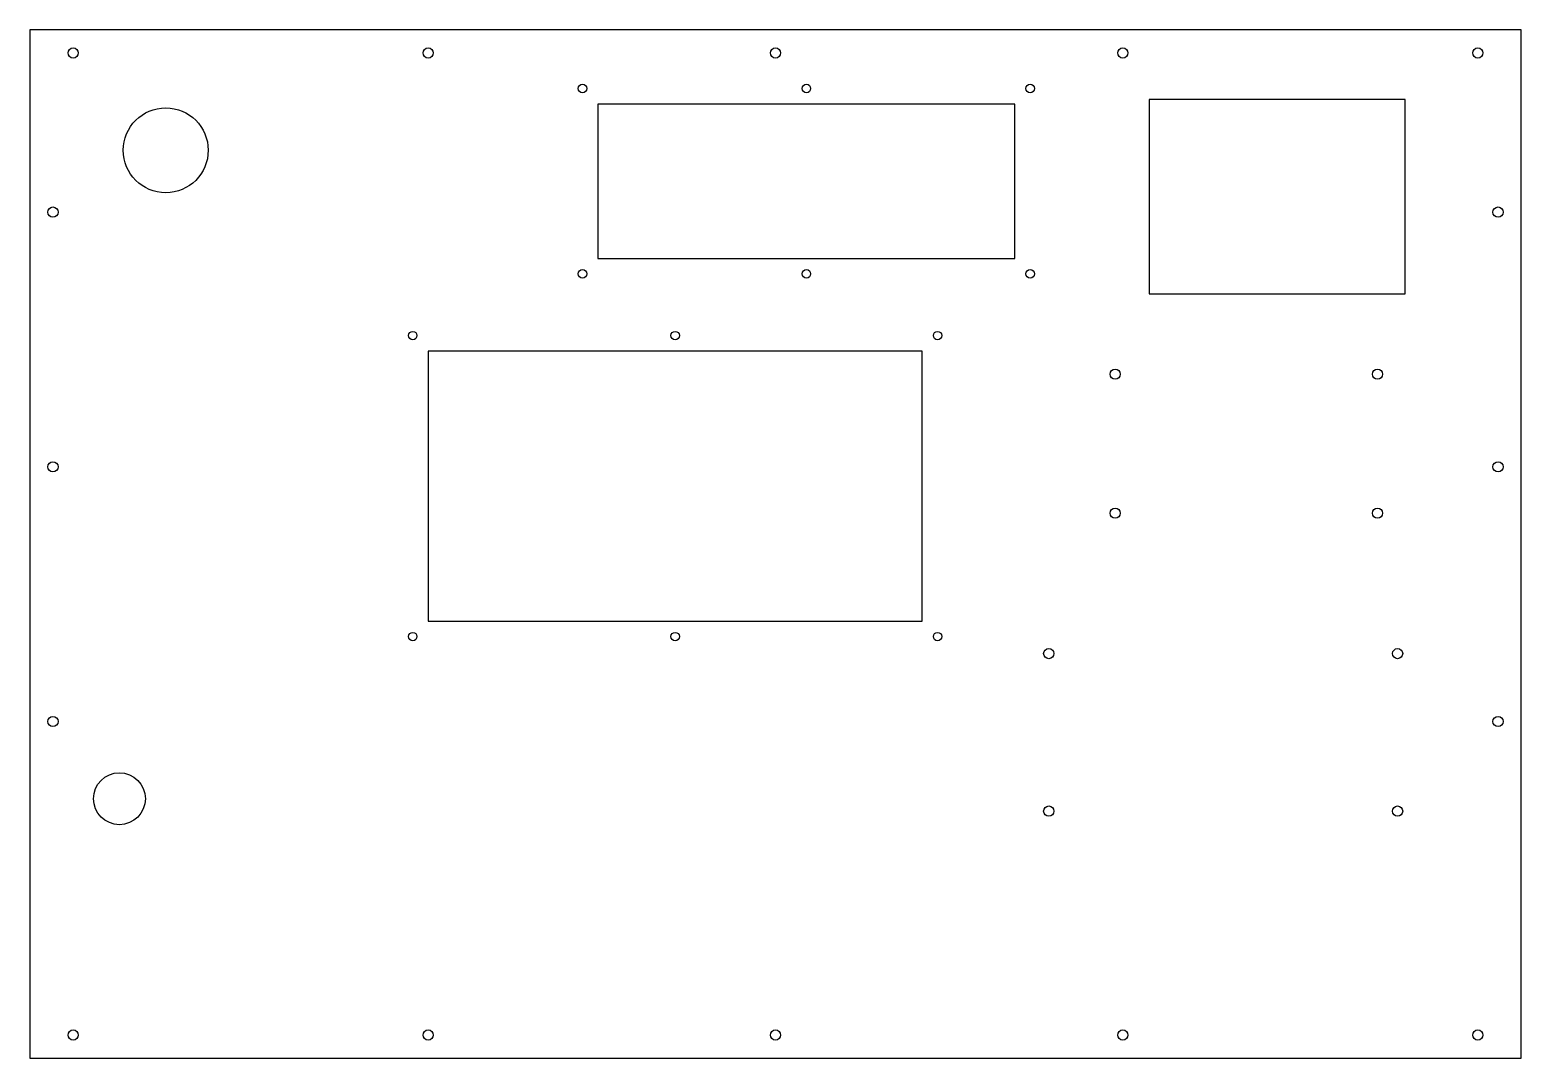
# Model space of a CAD drawing. Header units: millimetres. Extents: x 0 to 966, y 0 to 666.
import ezdxf

# ---------------------------------------------------------------- set-up
doc = ezdxf.new("R2010")
doc.units = ezdxf.units.MM
for name, color, linetype in [('CUT_HOLES', 7, 'Continuous'), ('CUT_INNER', 7, 'Continuous'), ('CUT_OUTER', 7, 'Continuous')]:
    doc.layers.add(name, color=color, linetype=linetype)

msp = doc.modelspace()

# ---------------------------------------------------------------- linework, layer by layer
at = {"layer": 'CUT_HOLES'}
for centre, radius in [((28.048, 651.096), 3.3), ((258.048, 651.096), 3.3), ((483.048, 651.096), 3.3), ((708.048, 651.096), 3.3), ((938.048, 651.096), 3.3), ((358.048, 628.048), 2.75), ((503.048, 628.048), 2.75), ((648.048, 628.048), 2.75), ((88.048, 588.048), 27.5), ((15, 548.048), 3.3), ((951.096, 548.048), 3.3), ((358.048, 508.048), 2.75), ((503.048, 508.048), 2.75), ((648.048, 508.048), 2.75), ((248.048, 468.048), 2.75), ((418.048, 468.048), 2.75), ((588.048, 468.048), 2.75), ((703.048, 443.048), 3.3), ((873.048, 443.048), 3.3), ((15, 383.048), 3.3), ((951.096, 383.048), 3.3), ((703.048, 353.048), 3.3), ((873.048, 353.048), 3.3), ((248.048, 273.048), 2.75), ((418.048, 273.048), 2.75), ((588.048, 273.048), 2.75), ((660.048, 262.048), 3.3), ((886.048, 262.048), 3.3), ((15, 218.048), 3.3), ((951.096, 218.048), 3.3), ((58.048, 168.048), 16.8), ((660.048, 160.048), 3.3), ((886.048, 160.048), 3.3), ((28.048, 15), 3.3), ((258.048, 15), 3.3), ((483.048, 15), 3.3), ((708.048, 15), 3.3), ((938.048, 15), 3.3)]:
    msp.add_circle(centre, radius, dxfattribs=at)
at = {"layer": 'CUT_INNER'}
for points in [[(725.048, 495.048), (891.048, 495.048), (891.048, 621.048), (725.048, 621.048)], [(368.048, 518.048), (638.048, 518.048), (638.048, 618.048), (368.048, 618.048)], [(258.048, 283.048), (578.048, 283.048), (578.048, 458.048), (258.048, 458.048)]]:
    msp.add_lwpolyline(points, close=True, dxfattribs=at)
at = {"layer": 'CUT_OUTER'}
msp.add_lwpolyline([(0, 0), (966.096, 0), (966.096, 666.096), (0, 666.096)], close=True, dxfattribs=at)

doc.saveas('drawing.dxf')
